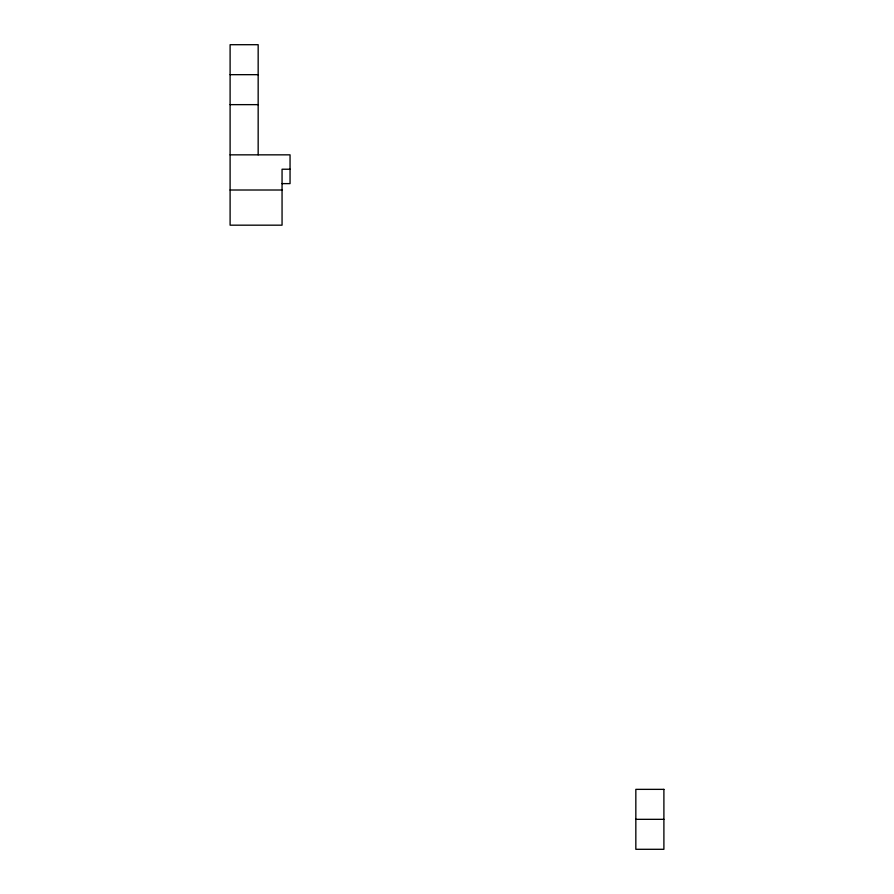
<?xml version="1.0" encoding="UTF-8"?>
<svg xmlns="http://www.w3.org/2000/svg" width="894" height="894" viewBox="0 0 894 894"><rect width="100%" height="100%" fill="white"/><g stroke="black" fill="none" stroke-linecap="round" stroke-linejoin="round"><path stroke-width="1.34" d="M230.104 74.671L258.165 74.671M230.104 104.643L258.165 104.643M230.104 154.841L290.047 154.841L290.047 183.616L282.057 183.616M290.047 169.223L282.057 169.223L282.057 225.176L230.104 225.176L230.104 44.7L258.165 44.7L258.165 154.841M230.104 190.009L282.057 190.009M635.835 819.329L663.896 819.329M663.896 789.357L635.835 789.357L635.835 849.3L663.896 849.3L663.896 789.357"/></g></svg>
